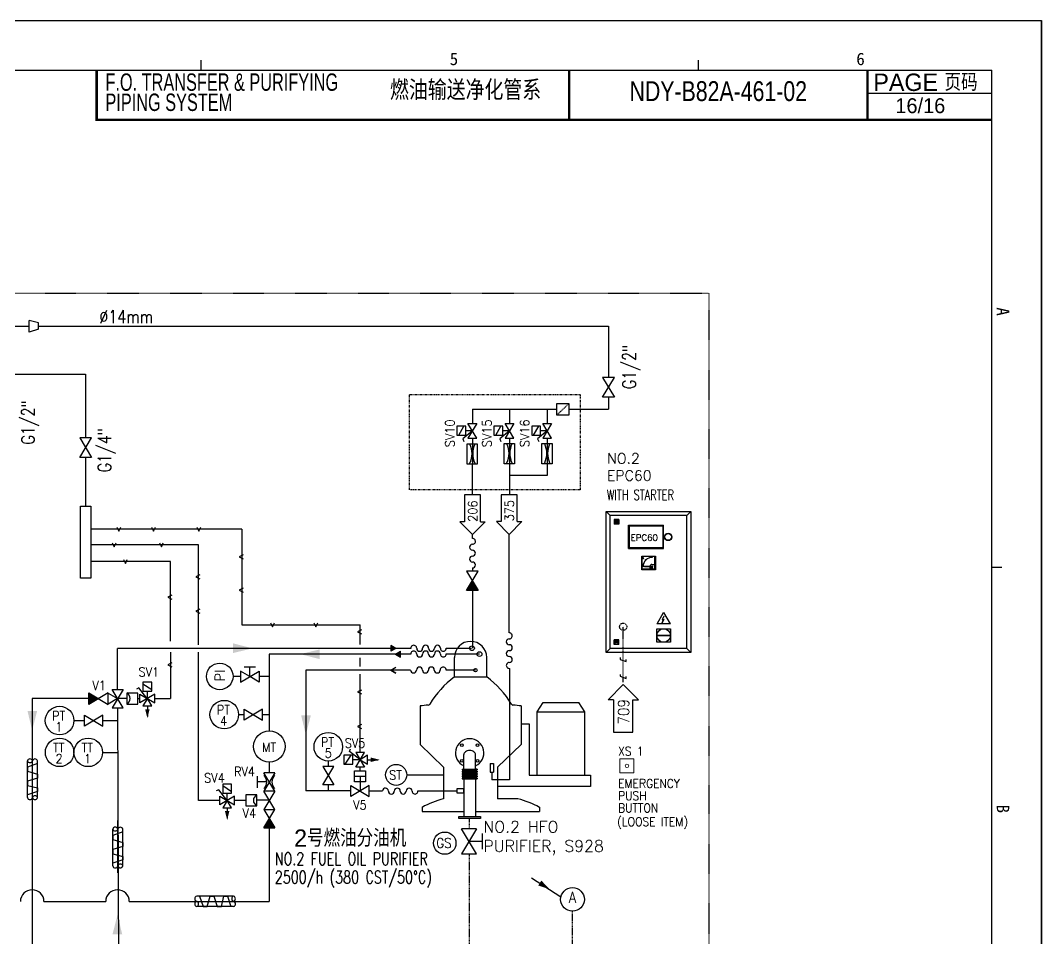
# Model space of a CAD drawing. Header units: inches. Extents: x 244 to 838, y -431 to 471.
# Drawn here: x 632.6 to 837.9, y -195.8 to -11.2 of the extents above; entities that cross this region are included whole.
import ezdxf
from ezdxf.enums import TextEntityAlignment as Align

# ---------------------------------------------------------------- set-up
doc = ezdxf.new("R2010")
doc.units = ezdxf.units.IN
doc.header["$MEASUREMENT"] = 0
for name, pattern in [('CENTERX2', [0.955, 0.7, -0.085, 0.085, -0.085]), ('DPSTRECKAD', [14, 6, -2, 1, -2, 1, -2]), ('HIDDEN', [0.375, 0.25, -0.125]), ('PHANTOM2', [1.25, 0.625, -0.125, 0.125, -0.125, 0.125, -0.125]), ('STRECKAD0', [4, 2.5, -1.5])]:
    doc.linetypes.add(name, pattern=pattern)
doc.layers.add('001 0 SEPARATOR BASE SKETCH No. 1-2-3-4-5', color=3, linetype='Continuous', lineweight=0)
doc.layers.add('AM_8', color=1, linetype='Continuous', lineweight=25)
for name, color, linetype in [('001 SEPARATOR BASE SKETCH No. 1-2-3-4-5', 7, 'Continuous'), ('002 ANCILLARY BLOCKS SKETCH No. 1-2-3-4-5', 7, 'Continuous'), ('072-Power-supply-MARINE', 7, 'Continuous'), ('10', 2, 'Continuous'), ('25', 2, 'Continuous'), ('35', 3, 'Continuous'), ('50', 4, 'Continuous'), ('chinese', 7, 'Continuous'), ('DIMENS-DMEK0', 2, 'Continuous'), ('EQUIP', 2, 'Continuous'), ('INNERG-LMEK0', 2, 'Continuous'), ('SEKTIO-LMEK0', 2, 'Continuous'), ('SKYMLI-LMEK0', 3, 'STRECKAD0'), ('STYCKL-RMEK0', 4, 'Continuous'), ('text', 2, 'Continuous'), ('TEXT__-DMEK0', 4, 'Continuous'), ('YTTERG-4', 3, 'Continuous'), ('YTTERG-LMEK0', 4, 'Continuous'), ('粗实线', 3, 'Continuous'), ('细实线', 7, 'Continuous')]:
    doc.layers.add(name, color=color, linetype=linetype)
doc.styles.add('HZDX', font='romans.shx', dxfattribs={"width": 0.9, "bigfont": 'HZDX.SHX'})
doc.styles.add('ROMANS', font='ROMANS')
doc.styles.add('SimSun', font='Simtxt.shx', dxfattribs={"bigfont": 'HZDX.SHX'})
doc.styles.get("Standard").update_dxf_attribs({"font": ''})
doc.styles.add('XT', font='romans')
doc.styles.add('XT03_0', font='romans', dxfattribs={"height": 30})
doc.styles.add('XT03_5', font='romans', dxfattribs={"height": 35})
doc.styles.add('XT05_0', font='romans', dxfattribs={"height": 50})
doc.styles.get('Standard').set_extended_font_data('SimSun')
pattern_1 = [(45, (1327.5483, -3985.0335), (-0.70710678, 0.70710678), [])]

# ---------------------------------------------------------------- blocks, each defined once
blk = doc.blocks.new('0PIL')
at = {"layer": '25'}
blk.add_solid([(0, 0), (0, 0), (6, 1.5), (6, -1.5)], dxfattribs=at)
blk = doc.blocks.new('A$CC194')
at = {"layer": 'EQUIP', "xscale": -0.3440110905000001, "yscale": 0.3440110905000001, "zscale": 0.3440110905000001, "rotation": 90.45835645800044}
blk.add_blockref('0PIL', (0.54, 2.09), dxfattribs=at)
blk = doc.blocks.new('A$C72F5')
at = {"rotation": 90}
blk.add_blockref('A$CC194', (2.11, -0.03), dxfattribs=at)
blk = doc.blocks.new('A$C63A4')
at = {"rotation": 180}
blk.add_blockref('A$C72F5', (2.09, 1.06), dxfattribs=at)
blk = doc.blocks.new('A$CD0D2')
blk.add_blockref('A$C63A4', (0.02, -0.01))
blk = doc.blocks.new('A$CB0B5')
at = {"rotation": 180}
blk.add_blockref('A$CD0D2', (2.14, 1.06), dxfattribs=at)
blk = doc.blocks.new('A$C459E1E88')
at = {"color": 7, "linetype": 'Continuous'}
for p, q in [((0, 506.2), (303.7, 506.2)), ((0, 0), (0, 506.2)), ((0, 506.2), (14.3, 491.9)), ((14.3, 14.3), (14.3, 491.9)), ((289.4, 491.9), (14.3, 491.9)), ((45.5, 477.6), (28.6, 477.6)), ((28.6, 477.6), (28.6, 460.7)), ((45.5, 477.6), (45.5, 460.7)), ((303.7, 506.2), (289.4, 491.9)), ((289.4, 14.3), (289.4, 491.9)), ((303.7, 506.2), (303.7, 0)), ((45.5, 460.7), (28.6, 460.7)), ((44, 470.5), (30.2, 470.5)), ((44, 467.8), (30.2, 467.8)), ((79.9, 457.6), (205.9, 457.6)), ((79.9, 373.3), (79.9, 457.6)), ((203.1, 454.3), (82.7, 454.3)), ((82.7, 454.3), (82.7, 376.6)), ((203.1, 454.3), (203.1, 376.6)), ((205.9, 373.3), (205.9, 457.6)), ((79.9, 373.3), (205.9, 373.3)), ((203.1, 376.6), (82.7, 376.6)), ((127.6, 346.3), (176.2, 346.3)), ((127.6, 297.7), (127.6, 346.3)), ((129, 299.2), (129, 344.9)), ((174.7, 344.9), (129, 344.9)), ((138.7, 331.3), (139.8, 330.4)), ((139.9, 334), (141.6, 332.3)), ((142.6, 335.2), (143.5, 334.1)), ((144.7, 336.9), (145.6, 335.7)), ((147, 338.4), (147.8, 337.1)), ((149.4, 339.8), (150, 338.4)), ((151.5, 341.7), (152.4, 339.5)), ((154.4, 341.8), (154.9, 340.4)), ((157, 342.6), (157.4, 341.1)), ((159.7, 343.1), (160, 341.6)), ((162.4, 343.4), (162.6, 341.9)), ((165.2, 344.4), (165.2, 342)), ((174.7, 299.2), (174.7, 344.9)), ((176.2, 346.3), (176.2, 297.7)), ((176.2, 297.7), (127.6, 297.7)), ((174.7, 299.2), (129, 299.2)), ((129.5, 308.7), (131.9, 308.7)), ((137.4, 308.7), (129.5, 308.7)), ((130.5, 311.5), (132, 311.3)), ((130.8, 314.2), (132.3, 313.9)), ((131.3, 316.9), (132.8, 316.5)), ((132.1, 319.5), (133.5, 319)), ((132.2, 322.4), (134.4, 321.5)), ((134.1, 324.5), (135.5, 323.9)), ((135.5, 326.9), (136.8, 326.1)), ((137, 329.2), (138.2, 328.3)), ((167.3, 309.1), (137.4, 309.1)), ((137.4, 308.4), (137.4, 309.1)), ((167.3, 308.4), (137.4, 308.4)), ((157.4, 309.1), (157.4, 309.8)), ((157.4, 299.2), (157.4, 308.4)), ((161.5, 306.2), (165, 302.7)), ((162, 306.7), (165.5, 303.2)), ((164.1, 316.5), (174.7, 316.5)), ((167.3, 308.4), (167.3, 309.1)), ((182.3, 102.7), (205.9, 143.6)), ((207.2, 119.3), (200.1, 105.7)), ((206.8, 130.7), (200.5, 117.2)), ((200.5, 117.2), (207.2, 119.3)), ((205.9, 143.6), (229.5, 102.7)), ((181.6, 85.7), (230.2, 85.7)), ((181.6, 37.1), (181.6, 85.7)), ((229.5, 102.7), (182.3, 102.7)), ((230.2, 85.7), (230.2, 37.1)), ((45.5, 45.5), (28.6, 45.5)), ((28.6, 28.6), (28.6, 45.5)), ((44, 38.4), (30.2, 38.4)), ((45.5, 28.6), (45.5, 45.5)), ((230.2, 37.1), (181.6, 37.1)), ((0, 0), (14.3, 14.3)), ((289.4, 14.3), (14.3, 14.3)), ((45.5, 28.6), (28.6, 28.6)), ((44, 35.7), (30.2, 35.7)), ((303.7, 0), (289.4, 14.3)), ((303.7, 0), (0, 0))]:
    blk.add_line(p, q, dxfattribs=at)
for points, const_width in [([(194.1, 123.1), (205.9, 143.6), (229.5, 102.7), (182.3, 102.7), (194.1, 123.1)], 2.62), ([(181.6, 61.4), (230.2, 61.4)], 5.4)]:
    blk.add_lwpolyline(points, dxfattribs=dict(at, const_width=const_width))
for centre, radius in [((37.1, 469.2), 7.01), ((222.2, 415.5), 13.5), ((222.2, 415.5), 12.1), ((163.5, 304.7), 2.5), ((205.9, 61.4), 24.3), ((37.1, 37.1), 7.01)]:
    blk.add_circle(centre, radius, dxfattribs=at)
for centre, radius in [((165.2, 308.7), 33.3), ((164.1, 309.8), 6.75)]:
    blk.add_arc(centre, radius, 90, 180, dxfattribs=at)
at = {"color": 1, "linetype": 'Continuous'}
for points in [[(209.5, 121.6), (206.6, 120.6), (200.1, 105.7)], [(200.1, 105.7), (200.1, 105.7), (201.4, 112.4), (204.9, 110.6)], [(200.9, 118.1), (200.5, 117.2), (206.6, 120.6), (205.7, 117.9)], [(200.7, 117.7), (201.3, 117.5), (204.7, 130.7), (209, 130.7)]]:
    blk.add_trace(points, dxfattribs=at)
at = {"layer": '25', "color": 2}
for p, q in [((182.3, 102.7), (205.9, 143.6)), ((200.1, 105.7), (207.2, 119.6)), ((206.8, 130.7), (200.5, 117.2)), ((200.5, 117.2), (206.1, 119.2)), ((205.9, 143.6), (229.5, 102.7)), ((206.1, 119.2), (207.2, 119.6)), ((229.5, 102.7), (182.3, 102.7))]:
    blk.add_line(p, q, dxfattribs=at)
at = {"color": 7, "linetype": 'Continuous', "style": 'ROMANS'}
for s, height, p in [('EPC60', 22.5, (87.8, 401.7)), ('A', 6.75, (130.3, 335.8))]:
    blk.add_text(s, height=height, dxfattribs=at).set_placement(p)
blk = doc.blocks.new('FO PURIFIER')
at = {"layer": 'AM_8'}
h = blk.add_hatch(dxfattribs=at)
h.set_pattern_fill('_U', color=8, angle=45, style=0, pattern_type=0)
h.set_pattern_definition(pattern_1)
h.paths.add_polyline_path([(8838.5, -1880.2), (8810.5, -1863.5), (8810.5, -1897)])
h = blk.add_hatch(dxfattribs=at)
h.set_pattern_fill('_U', color=8, angle=45, style=0, pattern_type=0)
h.set_pattern_definition(pattern_1)
h.paths.add_polyline_path([(9313.2, -2252), (9344.9, -2252), (9329, -2225.5)])
at = {"color": 8}
for p, q in [((9735.4, -1736), (8892.9, -1736)), ((8892.9, -1853.8), (8892.9, -1736)), ((9735.3, -1752.6), (9329, -1752.6)), ((9677.7, -1798.6), (9692.3, -1790.3)), ((9692.3, -1806.9), (9677.7, -1798.6)), ((8647.8, -2034.1), (8647.8, -2184.3)), ((9723.5, -2099.5), (9829.5, -2099.5)), ((8892.9, -2230.4), (8892.9, -2380.6)), ((9095.4, -2463.5), (9245.6, -2463.5))]:
    blk.add_line(p, q, dxfattribs=at)
for centre in [(8647.8, -2463.5), (8892.9, -2463.5)]:
    blk.add_arc(centre, 33.8, 0, 180, dxfattribs=at)
at = {"layer": '001 0 SEPARATOR BASE SKETCH No. 1-2-3-4-5', "color": 8, "linetype": 'Continuous'}
for p, q in [((10336.2, -2053.4), (10376.2, -2053.4)), ((10336.2, -2053.4), (10336.2, -2093.4)), ((10376.2, -2053.4), (10376.2, -2093.4)), ((10336.2, -2093.4), (10376.2, -2093.4))]:
    blk.add_line(p, q, dxfattribs=at)
at = {"layer": '001 0 SEPARATOR BASE SKETCH No. 1-2-3-4-5', "color": 8}
blk.add_circle((10356.2, -2073.4), 5, dxfattribs=at)
at = {"layer": '001 SEPARATOR BASE SKETCH No. 1-2-3-4-5', "color": 8, "linetype": 'Continuous'}
for p, q in [((9924.1, -2255), (9881.1, -2255)), ((9924.1, -2255), (9881.1, -2326.7)), ((9924.1, -2326.7), (9881.1, -2255)), ((9902.2, -2290.3), (9940.8, -2290.3)), ((9881.1, -2326.7), (9924.1, -2326.7))]:
    blk.add_line(p, q, dxfattribs=at)
blk.add_circle((9832.9, -2295.8), 32, dxfattribs=at)
at = {"layer": '002 ANCILLARY BLOCKS SKETCH No. 1-2-3-4-5', "color": 8, "linetype": 'Continuous'}
blk.add_line((9940.8, -2267.6), (9940.8, -2313), dxfattribs=at)
at = {"layer": '072-Power-supply-MARINE', "color": 8}
for p, q in [((10337, -1762.4), (10337, -1767.6)), ((10337, -1767.6), (10353.9, -1773.4)), ((10353.9, -1773.4), (10353.9, -1767.7)), ((10337, -1811.1), (10337, -1816.3)), ((10337, -1816.3), (10353.9, -1822.2)), ((10353.9, -1822.2), (10353.9, -1816.5))]:
    blk.add_line(p, q, dxfattribs=at)
at = {"layer": '10', "color": 8}
for p, q in [((8633.9, -2165), (8633.9, -2059)), ((8662.9, -2165), (8662.9, -2059)), ((8879, -2361.3), (8879, -2255.3)), ((8908.1, -2361.3), (8908.1, -2255.3)), ((9226.3, -2448.4), (9120.3, -2448.4)), ((9226.3, -2477.4), (9120.3, -2477.4))]:
    blk.add_line(p, q, dxfattribs=at)
for centre, radius, start, end in [((8641.2, -2061.1), 7.55, 16.0873, 163.9127), ((8641.2, -2056.9), 7.55, 196.0873, 343.9127), ((8655.7, -2061.2), 7.58, 16.8834, 163.1166), ((8641.2, -2162.9), 7.55, 196.0873, 343.9127), ((8655.7, -2167.1), 7.55, 16.0873, 163.9127), ((8655.7, -2162.8), 7.58, 196.8834, 343.1166), ((8886.3, -2257.4), 7.55, 16.0873, 163.9127), ((8886.3, -2253.2), 7.55, 196.0873, 343.9127), ((8900.8, -2257.5), 7.58, 16.8834, 163.1166), ((8886.3, -2359.2), 7.55, 196.0873, 343.9127), ((8900.8, -2363.4), 7.55, 16.0873, 163.9127), ((8900.8, -2359.1), 7.58, 196.8834, 343.1166), ((9122.4, -2470.2), 7.55, 106.0873, 253.9127), ((9122.5, -2455.6), 7.58, 106.8834, 253.1166), ((9118.2, -2470.2), 7.55, 286.0873, 73.9127), ((9228.4, -2455.6), 7.55, 106.0873, 253.9127), ((9224.1, -2455.6), 7.58, 286.8834, 73.1166), ((9224.2, -2470.2), 7.55, 286.0873, 73.9127)]:
    blk.add_arc(centre, radius, start, end, dxfattribs=at)
at = {"layer": '25', "color": 8}
for p, q in [((8662.9, -2066.7), (8633.9, -2077.5)), ((8633.9, -2077.5), (8633.9, -2088.7)), ((8633.9, -2088.7), (8662.9, -2097.6)), ((8662.9, -2108.6), (8633.9, -2117.7)), ((8662.9, -2097.6), (8662.9, -2108.6)), ((8633.9, -2117.7), (8633.9, -2130.3)), ((8633.9, -2130.3), (8662.9, -2137.2)), ((8662.9, -2137.2), (8662.9, -2147.4)), ((8662.9, -2147.4), (8633.9, -2157.2)), ((8908.1, -2263.1), (8879, -2273.8)), ((8879, -2273.8), (8879, -2285)), ((8879, -2285), (8908.1, -2293.9)), ((8908.1, -2304.9), (8879, -2314)), ((8879, -2314), (8879, -2326.6)), ((8908.1, -2293.9), (8908.1, -2304.9)), ((8879, -2326.6), (8908.1, -2333.6)), ((8908.1, -2343.7), (8879, -2353.5)), ((8908.1, -2333.6), (8908.1, -2343.7)), ((9128, -2448.4), (9138.8, -2477.4)), ((9150, -2477.4), (9158.9, -2448.4)), ((9158.9, -2448.4), (9169.8, -2448.4)), ((9169.8, -2448.4), (9179, -2477.4)), ((9191.6, -2477.4), (9198.5, -2448.4)), ((9198.5, -2448.4), (9208.7, -2448.4)), ((9208.7, -2448.4), (9218.5, -2477.4)), ((9138.8, -2477.4), (9150, -2477.4)), ((9179, -2477.4), (9191.6, -2477.4))]:
    blk.add_line(p, q, dxfattribs=at)
for points in [[(8978.7, -1936.5), (8978.7, -1936.5), (8972.3, -1911), (8985, -1911)], [(9646, -2056.1), (9646, -2056.1), (9620.5, -2062.5), (9620.5, -2049.7)], [(9207.9, -2229.3), (9207.9, -2229.3), (9201.5, -2203.8), (9214.3, -2203.8)]]:
    blk.add_solid(points, dxfattribs=at)
at = {"layer": '35', "color": 8}
for p, q in [((9912.3, -1139.1), (9912.3, -1148.2)), ((9246.4, -1817.3), (9224.7, -1817.3)), ((9240.5, -1926.4), (9256.3, -1926.4)), ((8767.5, -1943.5), (8798.2, -1943.5)), ((8849.7, -2034.9), (8892.9, -2034.9)), ((9498.4, -2059.9), (9498.3, -2075.7))]:
    blk.add_line(p, q, dxfattribs=at)
at = {"layer": '35', "color": 8, "linetype": 'Continuous'}
blk.add_circle((9186.5, -1816.6), 38.2, dxfattribs=at)
at = {"layer": '50', "color": 8}
for p, q in [((9912.3, -1049.2), (10043.8, -1049.2)), ((9912.3, -1049.2), (9912.3, -1089.6)), ((10018.7, -1049.2), (10018.7, -1089.6)), ((10043.8, -1049.2), (10154.8, -1049.2)), ((10127.1, -1049.2), (10127.1, -1089.6)), ((9912.3, -1110.8), (9884.6, -1133.8)), ((10018.7, -1110.8), (9991, -1133.8)), ((10127.1, -1110.8), (10099.4, -1133.8)), ((9884.6, -1133.8), (9887.8, -1141.5)), ((9912.3, -1132.7), (9912.3, -1148.2)), ((9991, -1133.8), (9994.2, -1141.5)), ((10099.4, -1133.8), (10102.7, -1141.5)), ((9897.1, -1148.2), (9926.4, -1148.2)), ((9897.1, -1206.7), (9897.1, -1148.2)), ((9912.3, -1148.5), (9912.3, -1205.6)), ((9926.4, -1148.2), (9926.4, -1206.7)), ((10003.5, -1147.3), (10032.8, -1147.3)), ((10003.5, -1205.7), (10003.5, -1147.3)), ((10018.7, -1147.5), (10018.7, -1204.6)), ((10032.8, -1147.3), (10032.8, -1205.7)), ((10111.9, -1147.3), (10141.3, -1147.3)), ((10111.9, -1205.7), (10111.9, -1147.3)), ((10127.1, -1147.5), (10127.1, -1204.6)), ((10141.3, -1147.3), (10141.3, -1205.7)), ((9926.4, -1206.7), (9897.1, -1206.7)), ((10032.8, -1205.7), (10003.5, -1205.7)), ((10141.3, -1205.7), (10111.9, -1205.7)), ((8991.4, -1833.5), (8965.9, -1833.5)), ((8965.9, -1833.5), (8965.9, -1859)), ((8965.9, -1837.7), (8991.4, -1854.7)), ((8991.4, -1859), (8991.4, -1833.5)), ((8954.6, -1849.6), (8947, -1852.9)), ((8977.6, -1879.6), (8954.6, -1849.6)), ((8978.7, -1880.2), (8965.9, -1901.5)), ((8965.9, -1901.5), (8991.4, -1901.5)), ((8991.4, -1901.5), (8978.7, -1880.2)), ((8978.7, -1901.5), (8978.7, -1931.7)), ((9542.9, -2043.3), (9542.9, -2068.8)), ((9568.5, -2043.3), (9542.9, -2043.3)), ((9547.2, -2068.8), (9564.2, -2043.3)), ((9559.1, -2032.1), (9562.4, -2024.4)), ((9589.1, -2055), (9559.1, -2032.1)), ((9611, -2043.3), (9589.7, -2056.1)), ((9611, -2068.8), (9611, -2043.3)), ((9542.9, -2068.8), (9568.5, -2068.8)), ((9589.7, -2056.1), (9611, -2068.8)), ((9611, -2056.1), (9641.2, -2056.1)), ((9220.6, -2126.3), (9195.1, -2126.3)), ((9195.1, -2126.3), (9195.1, -2151.8)), ((9195.1, -2130.5), (9220.6, -2147.5)), ((9220.6, -2151.8), (9220.6, -2126.3)), ((9183.9, -2142.4), (9176.2, -2145.7)), ((9206.8, -2172.4), (9183.9, -2142.4)), ((9207.9, -2173), (9195.1, -2194.3)), ((9195.1, -2194.3), (9220.6, -2194.3)), ((9220.6, -2194.3), (9207.9, -2173)), ((9207.9, -2194.3), (9207.9, -2224.5))]:
    blk.add_line(p, q, dxfattribs=at)
for centre, radius, start, end in [((9847.5, -1176.7), 63.7, 335, 25), ((9977.1, -1176.7), 63.7, 155, 205), ((9953.9, -1175.7), 63.7, 335, 25), ((10083.5, -1175.7), 63.7, 155, 205), ((10062.3, -1175.7), 63.7, 335, 25), ((10191.9, -1175.7), 63.7, 155, 205), ((9912.5, -1445.5), 8.5, 90, 270), ((9912.5, -1428.5), 8.51, 270, 91.4436), ((9912.5, -1462.5), 8.51, 270, 90), ((9912.5, -1479.5), 8.5, 90, 270), ((9912.5, -1496.5), 8.51, 270, 90), ((10018.2, -1700.1), 8.51, 270, 91.4436), ((9743.9, -1735.8), 8.51, 0, 181.679), ((9777.9, -1735.8), 8.51, 0, 180), ((9811.9, -1735.8), 8.51, 0, 180), ((10018.2, -1717.1), 8.5, 90, 270), ((10018.2, -1734.1), 8.51, 270, 90), ((9743.8, -1752.3), 8.51, 0, 181.679), ((9760.8, -1752.3), 8.5, 180, 0), ((9760.9, -1735.8), 8.5, 180, 0), ((9777.8, -1752.3), 8.51, 0, 180), ((9794.8, -1752.3), 8.5, 180, 0), ((9794.9, -1735.8), 8.5, 180, 0), ((9811.8, -1752.3), 8.51, 0, 180), ((9828.8, -1752.3), 8.5, 180, 1.4226), ((9828.9, -1735.8), 8.5, 180, 1.4226), ((10018.2, -1751.1), 8.5, 90, 270), ((10018.2, -1768.1), 8.51, 270, 90), ((10018.2, -1785.1), 8.5, 90, 271.4226), ((9743.2, -1798.3), 8.5, 181.679, 0), ((9760.3, -1798.3), 8.51, 0, 180), ((9777.3, -1798.3), 8.5, 180, 0), ((9794.3, -1798.3), 8.51, 0, 180), ((9811.3, -1798.3), 8.5, 180, 0), ((9828.3, -1798.3), 8.51, 358.321, 180), ((9662.5, -2146.1), 8.5, 0, 178.321), ((9696.5, -2146.1), 8.5, 0, 180), ((9730.5, -2146.1), 8.5, 0, 180), ((9679.5, -2146.1), 8.51, 180, 0), ((9713.5, -2146.1), 8.51, 180, 0), ((9747.5, -2146.1), 8.51, 180, 1.679)]:
    blk.add_arc(centre, radius, start, end, dxfattribs=at)
at = {"layer": 'DIMENS-DMEK0', "color": 8, "linetype": 'PHANTOM2'}
for p, q in [((6271.3, -715.3), (10591.2, -715.3)), ((10591.2, -715.3), (10591.2, -3071))]:
    blk.add_line(p, q, dxfattribs=at)
at = {"layer": 'DIMENS-DMEK0', "color": 8, "linetype": 'DPSTRECKAD'}
for p, q in [((9732, -1006.7), (10221.7, -1006.7)), ((9732, -1280.6), (9732, -1006.7)), ((10221.7, -1006.7), (10221.7, -1280.6)), ((10221.7, -1280.6), (9732, -1280.6))]:
    blk.add_line(p, q, dxfattribs=at)
at = {"layer": 'DIMENS-DMEK0', "color": 8}
for p, q in [((9125.7, -1725.7), (9125.7, -1438.4)), ((9125.7, -2173.1), (9125.7, -1747.4))]:
    blk.add_line(p, q, dxfattribs=at)
at = {"layer": 'DIMENS-DMEK0', "color": 8, "linetype": 'HIDDEN', "ltscale": 2}
for p, q in [((10345.4, -1748.2), (10345.4, -1673.9)), ((10345.4, -1833.1), (10345.4, -1748.2))]:
    blk.add_line(p, q, dxfattribs=at)
at = {"layer": 'DIMENS-DMEK0', "color": 8, "linetype": 'Continuous'}
for p, q in [((9329, -2252), (9329, -2463.5)), ((8681.5, -2463.5), (8859.2, -2463.5)), ((8926.7, -2463.5), (9329, -2463.5))]:
    blk.add_line(p, q, dxfattribs=at)
at = {"layer": 'DIMENS-DMEK0', "color": 8, "linetype": 'HIDDEN', "ltscale": 2}
blk.add_circle((10345.4, -1673.9), 10.3, dxfattribs=at)
at = {"layer": 'EQUIP', "color": 8}
for p, q in [((8666.2, -801.1), (8638.8, -793.7)), ((8638.8, -827.1), (8638.8, -793.7)), ((8666.2, -818.7), (8638.8, -827.1)), ((8666.2, -818.7), (8666.2, -801.1)), ((9246.4, -1833.3), (9299.9, -1801.2)), ((9246.4, -1801.2), (9246.4, -1833.3)), ((9273.2, -1817.3), (9246.4, -1801.2)), ((9289.2, -1790.5), (9257.1, -1790.5)), ((9273.2, -1817.3), (9273.2, -1790.5)), ((9299.9, -1833.3), (9273.2, -1817.3)), ((9299.9, -1801.2), (9299.9, -1833.3))]:
    blk.add_line(p, q, dxfattribs=at)
at = {"layer": 'EQUIP', "color": 8, "linetype": 'Continuous'}
for p, q in [((9250.1, -1393.4), (8815.9, -1393.4)), ((9125.7, -1438.4), (8815.9, -1438.4)), ((9044.8, -1486.3), (8815.9, -1486.3)), ((10082.4, -2395.2), (10166.7, -2449.5))]:
    blk.add_line(p, q, dxfattribs=at)
blk.add_lwpolyline([(8786.8, -1327.6), (8815.9, -1327.6), (8815.9, -1533.9), (8786.8, -1533.9)], close=True, dxfattribs=at)
blk.add_circle((10199.8, -2457.3), 34, dxfattribs=at)
at = {"layer": 'INNERG-LMEK0', "color": 8}
for p, q in [((9044.8, -1715.2), (9044.8, -1486.3)), ((9044.8, -1747.4), (9044.8, -1880.2)), ((9433.9, -1798.6), (9433.9, -2145.8)), ((9734.7, -1798.6), (9433.9, -1798.6)), ((9920.8, -1798.6), (9836.8, -1798.6)), ((8951.2, -1880.2), (8957.4, -1880.2)), ((8999.9, -1880.2), (9044.8, -1880.2)), ((9563.2, -2145.8), (9433.9, -2145.8)), ((9587.7, -2145.8), (9589.7, -2145.8)), ((9616.2, -2145.8), (9654, -2145.8))]:
    blk.add_line(p, q, dxfattribs=at)
at = {"layer": 'SEKTIO-LMEK0', "color": 8, "linetype": 'Continuous'}
for p, q in [((9887.5, -2082.7), (9921.5, -2082.7)), ((9887.5, -2111.3), (9921.5, -2111.3)), ((9888.9, -2085.1), (9920, -2085.1)), ((9888.9, -2089.2), (9920, -2089.2)), ((9888.9, -2091.6), (9920, -2091.6)), ((9888.9, -2095.8), (9920, -2095.8)), ((9888.9, -2098.2), (9920, -2098.2)), ((9888.9, -2102.3), (9920, -2102.3)), ((9888.9, -2104.7), (9920, -2104.7)), ((9888.9, -2108.8), (9920, -2108.8))]:
    blk.add_line(p, q, dxfattribs=at)
at = {"layer": 'SKYMLI-LMEK0', "color": 8, "linetype": 'Continuous'}
for p, q in [((9912.3, -1294.8), (9912.3, -1206.7)), ((9912.3, -1420), (9912.3, -1409)), ((9756, -2145.8), (9867.6, -2145.8))]:
    blk.add_line(p, q, dxfattribs=at)
at = {"layer": 'STYCKL-RMEK0', "color": 8, "linetype": 'Continuous'}
for p, q in [((9677.9, -1727.7), (9677.9, -1744.3)), ((9692.4, -1736), (9677.9, -1727.7)), ((9692.4, -1736), (9677.9, -1744.3)), ((9691.4, -1752.6), (9705.9, -1744.3)), ((9691.4, -1752.6), (9705.9, -1760.9)), ((9705.9, -1760.9), (9705.9, -1744.3)), ((9677.7, -1798.6), (9692.3, -1790.3)), ((9677.7, -1798.6), (9692.3, -1806.9))]:
    blk.add_line(p, q, dxfattribs=at)
for points in [[(9677.9, -1727.7), (9677.9, -1744.3), (9692.4, -1736)], [(9705.9, -1760.9), (9705.9, -1744.3), (9691.4, -1752.6)]]:
    blk.add_solid(points, dxfattribs=at)
at = {"layer": 'TEXT__-DMEK0', "color": 8}
for p, q in [((6246.4, -810.4), (8638.8, -810.4)), ((8666.2, -809.9), (10303.2, -810.4)), ((9352.3, -810.4), (9426.2, -810.4)), ((10303.2, -810.4), (10303.2, -957.9)), ((7217.6, -948.2), (8801.3, -948.7)), ((8801.3, -948.7), (8801.3, -1131.6)), ((8801.3, -948.7), (8801.3, -1131.6)), ((10303.2, -1013.9), (10303.2, -1049.2)), ((8801.3, -1187.5), (8801.3, -1327.6)), ((9889.2, -1294.8), (9889.2, -1372.2)), ((9935.4, -1294.8), (9889.2, -1294.8)), ((9935.4, -1372.2), (9935.4, -1294.8)), ((10040.9, -1294.6), (9994.7, -1294.6)), ((9994.7, -1294.6), (9994.7, -1372)), ((10040.9, -1372), (10040.9, -1294.6)), ((9889.2, -1372.2), (9876, -1372.2)), ((9876, -1372.2), (9912.3, -1409)), ((9948.6, -1372.2), (9912.3, -1409)), ((9935.4, -1372.2), (9948.6, -1372.2)), ((9981.5, -1372), (10017.8, -1408.8)), ((9994.7, -1372), (9981.5, -1372)), ((10054.1, -1372), (10017.8, -1408.8)), ((10040.9, -1372), (10054.1, -1372)), ((10018.4, -1793.6), (10018.4, -2113.6)), ((10301.8, -1883.7), (10345.4, -1839.6)), ((10389, -1883.7), (10345.4, -1839.6)), ((10317.7, -1883.7), (10301.8, -1883.7)), ((10317.7, -1883.7), (10317.7, -1976.6)), ((10373.2, -1976.6), (10373.2, -1883.7)), ((10373.2, -1883.7), (10389, -1883.7)), ((10317.7, -1976.6), (10373.2, -1976.6)), ((9968, -2091.5), (9968, -2113.6)), ((10018.4, -2113.6), (9968, -2113.6))]:
    blk.add_line(p, q, dxfattribs=at)
at = {"layer": 'TEXT__-DMEK0', "color": 8, "linetype": 'Continuous'}
for p, q in [((8891.2, -1387.7), (8896.9, -1399.1)), ((8896.9, -1399.1), (8902.5, -1387.7)), ((8990.7, -1387.7), (8996.3, -1399.1)), ((8996.3, -1399.1), (9002, -1387.7)), ((9121.1, -1387.7), (9126.8, -1399.1)), ((9126.8, -1399.1), (9132.5, -1387.7)), ((8877.3, -1432.8), (8883, -1444.1)), ((8883, -1444.1), (8888.7, -1432.8)), ((9013.1, -1432.8), (9018.8, -1444.1)), ((9018.8, -1444.1), (9024.4, -1432.8)), ((8909.8, -1480.6), (8915.4, -1492)), ((8915.4, -1492), (8921.1, -1480.6)), ((9254, -1467.3), (9242.7, -1473)), ((9242.7, -1473), (9254, -1478.7)), ((9129.6, -1524.4), (9118.2, -1530.1)), ((9118.2, -1530.1), (9129.6, -1535.8)), ((9048.7, -1583.3), (9037.4, -1588.9)), ((9254, -1562.8), (9242.7, -1568.5)), ((9242.7, -1568.5), (9254, -1574.2)), ((9037.4, -1588.9), (9048.7, -1594.6)), ((9129.6, -1623.7), (9118.2, -1629.3)), ((9118.2, -1629.3), (9129.6, -1635)), ((9332.4, -1662.5), (9338.1, -1673.8)), ((9338.1, -1673.8), (9343.8, -1662.5)), ((9456.9, -1662.5), (9462.6, -1673.8)), ((9462.6, -1673.8), (9468.3, -1662.5)), ((9593.6, -1682.6), (9582.3, -1688.3)), ((9582.3, -1688.3), (9593.6, -1694)), ((9048.7, -1777.6), (9037.4, -1783.2)), ((9037.4, -1783.2), (9048.7, -1788.9)), ((9593.6, -1855.7), (9582.3, -1861.3)), ((9582.3, -1861.3), (9593.6, -1867)), ((9593.6, -1955.1), (9582.3, -1960.8)), ((9582.3, -1960.8), (9593.6, -1966.5))]:
    blk.add_line(p, q, dxfattribs=at)
blk.add_circle((9693.3, -2099.5), 30.2, dxfattribs=at)
at = {"layer": 'YTTERG-4', "color": 8}
blk.add_line((9313.2, -2199.1), (9344.9, -2199.1), dxfattribs=at)
at = {"layer": 'YTTERG-LMEK0', "color": 8, "linetype": 'Continuous'}
for p, q in [((10320, -957.9), (10286.4, -957.9)), ((10286.4, -1013.9), (10320, -957.9)), ((10286.4, -957.9), (10320, -1013.9)), ((10320, -1013.9), (10286.4, -1013.9)), ((10188.9, -1049.2), (10303.2, -1049.2)), ((9867.7, -1098.1), (9867.7, -1123.6)), ((9893.3, -1098.1), (9867.7, -1098.1)), ((9873, -1123.6), (9887.9, -1098.1)), ((9893.3, -1123.6), (9893.3, -1098.1)), ((9912.3, -1110.8), (9893.3, -1110.8)), ((9925.1, -1132.1), (9899.6, -1089.6)), ((9925.1, -1089.6), (9899.6, -1132.1)), ((9899.6, -1089.6), (9925.1, -1089.6)), ((9974.2, -1098.1), (9974.2, -1123.6)), ((9999.7, -1098.1), (9974.2, -1098.1)), ((9979.4, -1123.6), (9994.3, -1098.1)), ((9999.7, -1123.6), (9999.7, -1098.1)), ((10018.7, -1110.8), (9999.7, -1110.8)), ((10031.5, -1089.6), (10006, -1132.1)), ((10031.5, -1132.1), (10006, -1089.6)), ((10006, -1089.6), (10031.5, -1089.6)), ((10108.1, -1098.1), (10082.6, -1098.1)), ((10082.6, -1098.1), (10082.6, -1123.6)), ((10087.8, -1123.6), (10102.7, -1098.1)), ((10108.1, -1123.6), (10108.1, -1098.1)), ((10127.1, -1110.8), (10108.1, -1110.8)), ((10139.9, -1089.6), (10114.4, -1132.1)), ((10139.9, -1132.1), (10114.4, -1089.6)), ((10114.4, -1089.6), (10139.9, -1089.6)), ((8784.5, -1187.5), (8818.1, -1131.6)), ((8818.1, -1131.6), (8784.5, -1131.6)), ((8784.5, -1131.6), (8818.1, -1187.5)), ((9867.7, -1123.6), (9893.3, -1123.6)), ((9899.6, -1132.1), (9925.1, -1132.1)), ((9974.2, -1123.6), (9999.7, -1123.6)), ((10006, -1132.1), (10031.5, -1132.1)), ((10018.7, -1132), (10018.7, -1147.5)), ((10082.6, -1123.6), (10108.1, -1123.6)), ((10114.4, -1132.1), (10139.9, -1132.1)), ((10127.1, -1132.2), (10127.1, -1147.3)), ((8818.1, -1187.5), (8784.5, -1187.5)), ((10018.4, -1205.7), (10018.4, -1294.6)), ((10127.1, -1205.7), (10127.1, -1239.2)), ((9895.7, -1570), (9929.3, -1514)), ((9895.7, -1514), (9929.3, -1570)), ((9929.3, -1514), (9895.7, -1514)), ((9929.3, -1570), (9895.7, -1570)), ((8810.5, -1863.5), (8866.5, -1897)), ((8866.5, -1863.5), (8810.5, -1897)), ((8810.5, -1897), (8810.5, -1863.5)), ((8866.5, -1897), (8866.5, -1863.5)), ((8866.5, -1864.4), (8892.9, -1880.2)), ((8866.5, -1896.1), (8866.5, -1864.4)), ((8877.1, -1853.8), (8908.8, -1853.8)), ((8908.8, -1906.7), (8877.1, -1853.8)), ((8908.8, -1853.8), (8877.1, -1906.7)), ((8951.2, -1864.4), (8919.4, -1864.4)), ((8919.4, -1864.4), (8919.4, -1896.1)), ((8951.2, -1896.1), (8951.2, -1864.4)), ((8999.9, -1867.5), (8957.4, -1893)), ((8957.4, -1867.5), (8999.9, -1893)), ((8957.4, -1893), (8957.4, -1867.5)), ((8965.9, -1859), (8991.4, -1859)), ((8978.7, -1880.2), (8978.7, -1859)), ((8999.9, -1893), (8999.9, -1867.5)), ((8892.9, -1880.2), (8866.5, -1896.1)), ((8919.4, -1880.2), (8892.9, -1880.2)), ((8919.4, -1896.1), (8951.2, -1896.1)), ((8798.2, -1959.3), (8798.2, -1927.6)), ((8851.1, -1927.6), (8798.2, -1959.3)), ((8798.2, -1927.6), (8851.1, -1959.3)), ((8851.1, -1959.3), (8851.1, -1927.6)), ((8877.1, -1906.7), (8908.8, -1906.7)), ((9256.3, -1910.5), (9309.2, -1942.2)), ((9309.2, -1910.5), (9256.3, -1942.2)), ((9256.3, -1942.2), (9256.3, -1910.5)), ((9309.2, -1942.2), (9309.2, -1910.5)), ((9568.5, -2068.8), (9568.5, -2043.3)), ((9577, -2034.8), (9602.5, -2077.3)), ((9577, -2077.3), (9602.5, -2034.8)), ((9602.5, -2034.8), (9577, -2034.8)), ((9482.4, -2128.6), (9514.2, -2075.7)), ((9482.4, -2075.7), (9514.2, -2128.6)), ((9514.2, -2075.7), (9482.4, -2075.7)), ((9589.7, -2056.1), (9568.5, -2056.1)), ((9602.5, -2077.3), (9577, -2077.3)), ((9293.8, -2103.2), (9293.8, -2136.8)), ((9344.9, -2093.3), (9313.2, -2093.3)), ((9344.9, -2146.2), (9313.2, -2093.3)), ((9344.9, -2093.3), (9313.2, -2146.2)), ((9573.8, -2087.6), (9605.6, -2087.6)), ((9573.8, -2119.3), (9573.8, -2087.6)), ((9589.7, -2103.4), (9589.7, -2145.8)), ((9605.6, -2087.6), (9605.6, -2119.3)), ((9321.7, -2120), (9293.8, -2120)), ((9514.2, -2128.6), (9482.4, -2128.6)), ((9563.2, -2129.9), (9616.2, -2161.7)), ((9616.2, -2129.9), (9563.2, -2161.7)), ((9563.2, -2161.7), (9563.2, -2129.9)), ((9605.6, -2119.3), (9573.8, -2119.3)), ((9616.2, -2161.7), (9616.2, -2129.9)), ((9229.1, -2160.3), (9186.6, -2185.8)), ((9186.6, -2160.3), (9229.1, -2185.8)), ((9186.6, -2185.8), (9186.6, -2160.3)), ((9195.1, -2151.8), (9220.6, -2151.8)), ((9207.9, -2173), (9207.9, -2151.8)), ((9229.1, -2185.8), (9229.1, -2160.3)), ((9261.5, -2156.8), (9261.5, -2188.5)), ((9293.3, -2156.8), (9261.5, -2156.8)), ((9293.3, -2188.5), (9293.3, -2156.8)), ((9344.9, -2146.2), (9313.2, -2146.2)), ((9344.9, -2146.2), (9313.2, -2199.1)), ((9344.9, -2199.1), (9313.2, -2146.2)), ((9261.5, -2188.5), (9293.3, -2188.5)), ((9313.2, -2252), (9344.9, -2199.1)), ((9313.2, -2199.1), (9344.9, -2252)), ((9313.2, -2252), (9344.9, -2252)), ((9313.2, -2252), (9344.9, -2252)), ((9344.9, -2252), (9313.2, -2252))]:
    blk.add_line(p, q, dxfattribs=at)
at = {"layer": 'YTTERG-LMEK0', "color": 8}
for p, q in [((10154.8, -1066.2), (10154.8, -1032.2)), ((10154.8, -1032.2), (10188.9, -1032.2)), ((10188.9, -1032.2), (10188.9, -1066.2)), ((10188.9, -1066.2), (10154.8, -1066.2)), ((10127.1, -1239.2), (10018.4, -1239.2)), ((9250.1, -1393.4), (9250.1, -1668.2)), ((10017.9, -1691.6), (10017.9, -1408.6)), ((9912.5, -1505), (9912.5, -1514)), ((9912.5, -1570), (9912.5, -1735.8)), ((9250.1, -1668.2), (9589.7, -1668.2)), ((9589.7, -1724.7), (9589.7, -1668.2)), ((9329, -1752.6), (9329, -1972.9)), ((9932.7, -1752.6), (9837.3, -1752.6)), ((9910.1, -1736), (9837.4, -1736)), ((9589.7, -1787.8), (9589.7, -1763.7)), ((9860.7, -1818.2), (9860.7, -1762.3)), ((9953.6, -1818.2), (9953.6, -1762.3)), ((9329, -1817.3), (9299.9, -1817.3)), ((9589.7, -2034.8), (9589.7, -1810.5)), ((9860.7, -1818.2), (9953.6, -1818.2)), ((8647.8, -1880.2), (8647.8, -2593)), ((8810.5, -1880.2), (8647.8, -1880.2)), ((9762, -1901.6), (9762, -2012.7)), ((10052.3, -1901.6), (10052.3, -2012.7)), ((10098.6, -1918.6), (10115.7, -1891.9)), ((10115.7, -1891.9), (10218.1, -1891.9)), ((10235.2, -1918.6), (10218.1, -1891.9)), ((8892.9, -1906.7), (8895.9, -2657.9)), ((9309.2, -1926.4), (9329, -1926.4)), ((10098.6, -2100), (10098.6, -1918.6)), ((10098.6, -1918.6), (10235.2, -1918.6)), ((10235.2, -2100), (10235.2, -1918.6)), ((8851.1, -1943.5), (8892.9, -1943.5)), ((10052.3, -1952.6), (10075.5, -1952.6)), ((10075.5, -1952.6), (10075.5, -2100)), ((9762, -2012.7), (9829.5, -2077.3)), ((10052.3, -2012.7), (9984.8, -2077.3)), ((9887.5, -2082.7), (9887.5, -2041.4)), ((9921.5, -2082.7), (9921.5, -2041.4)), ((9329, -2063.1), (9329, -2093.3)), ((9589.7, -2087.6), (9589.7, -2077.3)), ((9829.5, -2077.3), (9829.5, -2168.4)), ((9963.5, -2067.1), (9972.6, -2067.1)), ((9963.5, -2067.1), (9963.5, -2091.5)), ((9972.6, -2067.1), (9972.6, -2091.5)), ((9984.8, -2077.3), (9984.8, -2168.4)), ((9573.8, -2103.4), (9605.6, -2103.4)), ((9882.5, -2082.7), (9887.5, -2082.7)), ((9882.5, -2082.7), (9882.5, -2085.1)), ((9882.5, -2085.1), (9888.9, -2085.1)), ((9882.5, -2089.2), (9888.9, -2089.2)), ((9882.5, -2089.2), (9882.5, -2091.6)), ((9882.5, -2091.6), (9888.9, -2091.6)), ((9882.5, -2095.8), (9888.9, -2095.8)), ((9882.5, -2095.8), (9882.5, -2098.2)), ((9882.5, -2098.2), (9888.9, -2098.2)), ((9882.5, -2102.3), (9888.9, -2102.3)), ((9882.5, -2102.3), (9882.5, -2104.7)), ((9882.5, -2104.7), (9888.9, -2104.7)), ((9882.5, -2108.8), (9888.9, -2108.8)), ((9882.5, -2108.8), (9882.5, -2111.3)), ((9882.5, -2111.3), (9887.5, -2111.3)), ((9887.5, -2111.3), (9887.5, -2219.2)), ((9888.9, -2089.2), (9888.9, -2085.1)), ((9888.9, -2095.8), (9888.9, -2091.6)), ((9888.9, -2102.3), (9888.9, -2098.2)), ((9888.9, -2108.8), (9888.9, -2104.7)), ((9920, -2085.1), (9926.4, -2085.1)), ((9920, -2089.2), (9920, -2085.1)), ((9920, -2089.2), (9926.4, -2089.2)), ((9920, -2095.8), (9920, -2091.6)), ((9920, -2091.6), (9926.4, -2091.6)), ((9920, -2095.8), (9926.4, -2095.8)), ((9920, -2098.2), (9926.4, -2098.2)), ((9920, -2102.3), (9920, -2098.2)), ((9920, -2102.3), (9926.4, -2102.3)), ((9920, -2104.7), (9926.4, -2104.7)), ((9920, -2108.8), (9920, -2104.7)), ((9920, -2108.8), (9926.4, -2108.8)), ((9926.4, -2082.7), (9921.5, -2082.7)), ((9921.5, -2111.3), (9921.5, -2219.2)), ((9921.5, -2111.3), (9926.4, -2111.3)), ((9926.4, -2082.7), (9926.4, -2085.1)), ((9926.4, -2089.2), (9926.4, -2091.6)), ((9926.4, -2095.8), (9926.4, -2098.2)), ((9926.4, -2102.3), (9926.4, -2104.7)), ((9926.4, -2108.8), (9926.4, -2111.3)), ((9963.5, -2091.5), (9972.6, -2091.5)), ((9968, -2094.7), (9968, -2094.5)), ((10075.5, -2100), (10251.9, -2100)), ((10251.9, -2100), (10251.9, -2132.9)), ((9498.3, -2128.6), (9498.3, -2145.8)), ((10251.9, -2132.9), (9984.8, -2132.9)), ((10043.2, -2168.4), (9984.8, -2168.4)), ((9186.6, -2173), (9125.7, -2173.1)), ((9261.5, -2173), (9229.1, -2173)), ((9329, -2172.6), (9293.3, -2172.6)), ((9767.7, -2192.8), (9767.7, -2204.7)), ((10105, -2192.8), (10105, -2204.7)), ((9767.7, -2204.7), (9887.5, -2204.7)), ((9921.5, -2204.7), (10105, -2204.7))]:
    blk.add_line(p, q, dxfattribs=at)
at = {"layer": 'YTTERG-LMEK0', "color": 8, "linetype": 'STRECKAD0'}
blk.add_line((10154.8, -1066.2), (10188.9, -1032.2), dxfattribs=at)
at = {"layer": 'YTTERG-LMEK0', "color": 8, "linetype": 'HIDDEN', "ltscale": 10}
for p, q in [((9902.6, -2225.1), (9902.6, -2255)), ((9902.6, -2326.7), (9902.6, -2795.9)), ((10199.8, -2795.9), (10199.8, -2491.3))]:
    blk.add_line(p, q, dxfattribs=at)
at = {"layer": 'YTTERG-LMEK0', "color": 8, "const_width": 5.67}
blk.add_lwpolyline([(8866.5, -1880.2), (8866.5, -1880.2)], dxfattribs=at)
at = {"layer": 'YTTERG-LMEK0', "color": 8}
blk.add_lwpolyline([(9921.5, -2041.4, 0.134563), (9920.3, -2037.1, 0.106855), (9916.5, -2033, 0.08223), (9911.2, -2030.5, 0.07056), (9904.5, -2029.5, 0.07056), (9897.7, -2030.5, 0.08223), (9892.4, -2033, 0.106855), (9888.6, -2037.1, 0.134563), (9887.5, -2041.4, 0.134563)], format="xyb", dxfattribs=at)
for points in [[(9867.6, -2151.6), (9887.5, -2151.6), (9887.5, -2139.7), (9867.6, -2139.7)], [(9873.3, -2219.2), (9935.6, -2219.2), (9935.6, -2225.1), (9873.3, -2225.1)]]:
    blk.add_lwpolyline(points, close=True, dxfattribs=at)
for centre, radius in [((9911.1, -1735.6), 6.8), ((9932.7, -1752.6), 6.8), ((9920.8, -1798.6), 5.1), ((8726.5, -1943.5), 41), ((9199.5, -1926.4), 41), ((8726.7, -2034.9), 41), ((8808.7, -2034.9), 41), ((9329, -2018), 45.1), ((9498.4, -2018.9), 41), ((9882, -2014), 3.67), ((9927, -2014), 3.67), ((9882, -2059), 3.67), ((9927, -2059), 3.67)]:
    blk.add_circle(centre, radius, dxfattribs=at)
for centre, radius, start, end in [((9907.1, -1762.3), 46.4, 0, 180), ((10014.1, -2027.9), 259.8, 126.1879, 149.6515), ((9800.2, -2027.9), 259.8, 30.3485, 53.8121), ((9804.5, -2187.6), 289.2, 93.7535, 98.4565), ((9785.2, -1893.4), 5.67, 273.7535, 325.792), ((10029.1, -1893.4), 5.67, 214.208, 266.2465), ((10009.8, -2187.6), 289.2, 81.5435, 86.2465), ((9904.5, -2036.5), 40.8, 294.6531, 245.3469), ((9887.9, -2407.1), 245.7, 103.7591, 119.2989), ((9984.8, -2407.1), 245.7, 60.7011, 76.2409)]:
    blk.add_arc(centre, radius, start, end, dxfattribs=at)
at = {"layer": 'YTTERG-LMEK0', "color": 8, "linetype": 'Continuous'}
for centre, radius, start, end in [((8911.7, -1880.2), 17.7, 295.9833, 64.0167), ((9296.1, -2120), 25.6, 311.8751, 47.7637), ((9361.9, -2120), 25.6, 132.2363, 228.1249), ((9301, -2172.6), 17.7, 115.9833, 244.0167)]:
    blk.add_arc(centre, radius, start, end, dxfattribs=at)
for points in [[(9912.5, -1542), (9929.3, -1570), (9895.7, -1570)], [(8838.5, -1880.2), (8810.5, -1897), (8810.5, -1863.5)]]:
    blk.add_solid(points, dxfattribs=at)
at = {"layer": 'YTTERG-LMEK0', "color": 8}
blk.add_solid([(9313.2, -2252), (9344.9, -2252), (9329, -2225.5)], dxfattribs=at)
at = {"color": 8, "xscale": -26.99999999999999, "yscale": 26.99999999999999, "zscale": 26.99999999999999}
blk.add_blockref('A$CB0B5', (9281.9, -1750.1), dxfattribs=at)
at = {"color": 8}
for name, p, xscale, yscale, zscale, rotation in [('A$CB0B5', (9416.5, -1738.5), -26.99999999999999, 26.99999999999999, 26.99999999999999, 180), ('A$CB0B5', (8633.7, -1972.8), -26.99999999999999, 26.99999999999999, 26.99999999999999, 270), ('A$CB0B5', (9419.8, -1985.6), -26.99999999999999, 26.99999999999999, 26.99999999999999, 270), ('A$CD0D2', (10100.9, -2417.2), 16.2, 16.2, 16.2, 327.2181531410392), ('A$CB0B5', (8907, -2500.5), -26.99999999999999, 26.99999999999999, 26.99999999999999, 89.99999999999991)]:
    blk.add_blockref(name, p, dxfattribs=dict(at, xscale=xscale, yscale=yscale, zscale=zscale, rotation=rotation))
at = {"layer": '50', "color": 8, "xscale": -1.275750000000698, "yscale": 1.275750000000698, "zscale": 1.27575, "rotation": 270}
for p in [(9912.3, -1206.8), (10018.7, -1205.8), (10127.1, -1205.8)]:
    blk.add_blockref('0PIL', p, dxfattribs=at)
at = {"layer": 'EQUIP', "color": 8, "linetype": 'Continuous', "xscale": 0.7999999999999998, "yscale": 0.7999999999999998, "zscale": 0.7999999999999998}
blk.add_blockref('A$C459E1E88', (10296.8, -1748.2), dxfattribs=at)
at = {"color": 8, "style": 'ROMANS', "width": 0.8}
blk.add_text('%%C14mm', height=37.5, dxfattribs=at).set_placement((8918, -802), align=Align.CENTER)
for s, p in [('G1/2"', (10381.4, -927.4)), ('G1/2"', (8654.5, -1086.9)), ('G1/4"', (8874.3, -1166.6))]:
    blk.add_text(s, height=37.5, rotation=90, dxfattribs=at).set_placement(p, align=Align.CENTER)
at = {"color": 8, "style": 'ROMANS'}
blk.add_text('PI', height=28.08, rotation=90, dxfattribs=at).set_placement((9200.9, -1831.5))
at = {"layer": '001 0 SEPARATOR BASE SKETCH No. 1-2-3-4-5', "color": 8, "style": 'XT', "width": 0.9}
for s, p in [('XS 1', (10331, -2044.1)), ('EMERGENCY', (10331, -2136.8)), ('PUSH', (10331, -2172)), ('BUTTON', (10331, -2207.2)), ('(LOOSE ITEM)', (10328.3, -2246.6))]:
    blk.add_text(s, height=25, dxfattribs=at).set_placement(p)
at = {"layer": '001 SEPARATOR BASE SKETCH No. 1-2-3-4-5', "color": 8, "style": 'XT03_5', "width": 0.9}
blk.add_text('GS', height=28, dxfattribs=at).set_placement((9808.4, -2309.3))
at = {"layer": '35', "color": 8, "style": 'XT', "width": 0.9}
for s, p in [('SV10', (9860.8, -1157.8)), ('SV15', (9967.2, -1157.8)), ('SV16', (10075.6, -1157.8))]:
    blk.add_text(s, height=26.39, rotation=90, dxfattribs=at).set_placement(p)
for s, p in [('SV1', (8953.4, -1817.1)), ('SV5', (9545.6, -2021.5)), ('SV4', (9141.8, -2121.4))]:
    blk.add_text(s, height=26.39, dxfattribs=at).set_placement(p)
at = {"layer": '35', "color": 8, "style": 'XT03_0', "width": 0.9}
for s, p in [('V1', (8859.6, -1855.8)), ('RV4', (9287.8, -2103.2)), (' V4', (9290.9, -2222.8)), ('V5', (9608.6, -2199.4))]:
    blk.add_text(s, height=26.39, dxfattribs=at).set_placement(p, align=Align.RIGHT)
at = {"layer": 'TEXT__-DMEK0', "color": 8, "style": 'XT05_0'}
for s, height, p in [('NO.2', 29.64, (10299.2, -1205.3)), ('EPC60', 29.64, (10298.7, -1254.5)), ('NO.2 HFO', 33.07, (9943.9, -2265.4)), ('PURIFIER, S928', 33.075, (9943.9, -2320.3))]:
    blk.add_text(s, height=height, dxfattribs=at).set_placement(p)
at = {"layer": 'TEXT__-DMEK0', "color": 8}
for s, height, style, width, p in [('WITH STARTER', 29.635, 'XT05_0', 0.7, (10298.7, -1309.9)), ('PT', 26.39, 'XT03_5', 0.9, (9178.4, -1926.1)), ('PT', 26.39, 'XT03_5', 0.9, (8705.3, -1943.2)), ('4', 26.4, 'XT03_5', 0.9, (9187.3, -1957.6)), ('1', 26.4, 'XT03_5', 0.9, (8714.3, -1974.7)), ('PT', 26.39, 'XT03_5', 0.9, (9477.2, -2018.6)), ('TT', 26.39, 'XT03_5', 0.9, (8707.7, -2034.6)), ('TT', 26.39, 'XT03_5', 0.9, (8789.7, -2034.6)), ('MT', 26.39, 'XT03_5', 0.9, (9307.7, -2033.7)), ('5', 26.4, 'XT03_5', 0.9, (9488, -2050.1)), ('2', 26.4, 'XT03_5', 0.9, (8715, -2066.1)), ('1', 26.4, 'XT03_5', 0.9, (8796.5, -2066.1)), ('ST', 26.39, 'XT03_5', 0.9, (9673.3, -2113.3)), ('A', 31.7, 'XT', 0.9, (10188.7, -2467.6))]:
    blk.add_text(s, height=height, dxfattribs=dict(at, style=style, width=width)).set_placement(p)
at = {"layer": 'TEXT__-DMEK0', "color": 8, "style": 'XT', "width": 0.9}
for s, height, p in [('206', 26.39, (9926.1, -1372.3)), ('375', 26.39, (10031.6, -1371)), ('709', 31.67, (10362.4, -1955))]:
    blk.add_text(s, height=height, rotation=90, dxfattribs=at).set_placement(p)
blk = doc.blocks.new('A2')
for p, q in [((0, 420), (594, 420)), ((594, 0), (594, 420)), ((425, 410), (425, 412)), ((525, 410), (525, 412)), ((584, 310), (586, 310))]:
    blk.add_line(p, q)
at = {"color": 5}
for p in [(25, 410), (584, 10)]:
    blk.add_line(p, (584, 410), dxfattribs=at)
for s, p in [('5', (475, 411)), ('6', (556.75, 411))]:
    blk.add_text(s, height=2.5).set_placement(p)
for s, p in [('A', (585, 362.28)), ('B', (585, 262.28))]:
    blk.add_text(s, height=2.5, rotation=270).set_placement(p)
blk = doc.blocks.new('A3图框')
at = {"ltscale": 5}
blk.add_lwpolyline([(-562.29, -4946.17), (31.71, -4946.17), (31.71, -5366.17), (-562.29, -5366.17)], close=True, dxfattribs=at)
at = {"layer": '粗实线', "color": 5, "const_width": 0.5}
for points in [[(-158.29, -4956.17), (-158.29, -4966.17), (21.71, -4966.17)], [(-63.29, -4956.17), (-63.29, -4966.17)], [(-3.29, -4956.17), (-3.29, -4966.17)]]:
    blk.add_lwpolyline(points, dxfattribs=at)
at = {"layer": '细实线'}
blk.add_line((-3.29, -4960.78), (21.71, -4960.78), dxfattribs=at)
at = {"color": 2}
blk.add_blockref('A2', (-562.29, -5366.17), dxfattribs=at)
blk.add_blockref('A2', (-562.29, -5366.17), dxfattribs=at)
at = {"color": 7, "style": 'SimSun', "width": 0.7}
for s, p in [('F.O. TRANSFER & PURIFYING', (-156.51, -4960.34)), ('PIPING SYSTEM', (-156.51, -4964.39))]:
    blk.add_text(s, height=3.5, dxfattribs=at).set_placement(p)
at = {"color": 7, "style": 'SimSun'}
blk.add_text('燃油输送净化管系', height=4, dxfattribs=at).set_placement((-99.3, -4962.2))
at = {"layer": 'text', "color": 7, "style": 'SimSun', "width": 0.8}
blk.add_text('NDY-B82A-461-02', height=4, dxfattribs=at).set_placement((-33.29, -4960.4), align=Align.MIDDLE_CENTER)
at = {"layer": 'text', "color": 7, "style": 'SimSun'}
blk.add_text('PAGE 页码', height=3.5, dxfattribs=at).set_placement((8.37, -4958.57), align=Align.MIDDLE)

msp = doc.modelspace()

# ---------------------------------------------------------------- block references
at = {"color": 2}
msp.add_blockref('A3图框', (806.22, 4935), dxfattribs=at)
at = {"color": 8, "ltscale": 10, "xscale": 0.07, "yscale": 0.07, "zscale": 0.07}
msp.add_blockref('FO PURIFIER', (29.63, -15.95), dxfattribs=at)

# ---------------------------------------------------------------- texts
at = {"color": 2, "linetype": 'CENTERX2', "style": 'HZDX', "width": 0.75}
for s, p in [('NO.2 FUEL OIL PURIFIER', (683.75, -181.05)), ('2500/h (380 CST/50%%DC)', (683.75, -184.74))]:
    msp.add_text(s, height=2.5, dxfattribs=at).set_placement(p)
at = {"layer": 'chinese', "color": 2, "style": 'SimSun'}
msp.add_text('2号燃油分油机', height=3.5, dxfattribs=at).set_placement((687.64, -177.39))
at = {"layer": 'text', "color": 7, "style": 'SimSun'}
msp.add_text('16/16', height=3, dxfattribs=at).set_placement((813.55, -28.33), align=Align.MIDDLE_CENTER)

doc.saveas('drawing.dxf')
